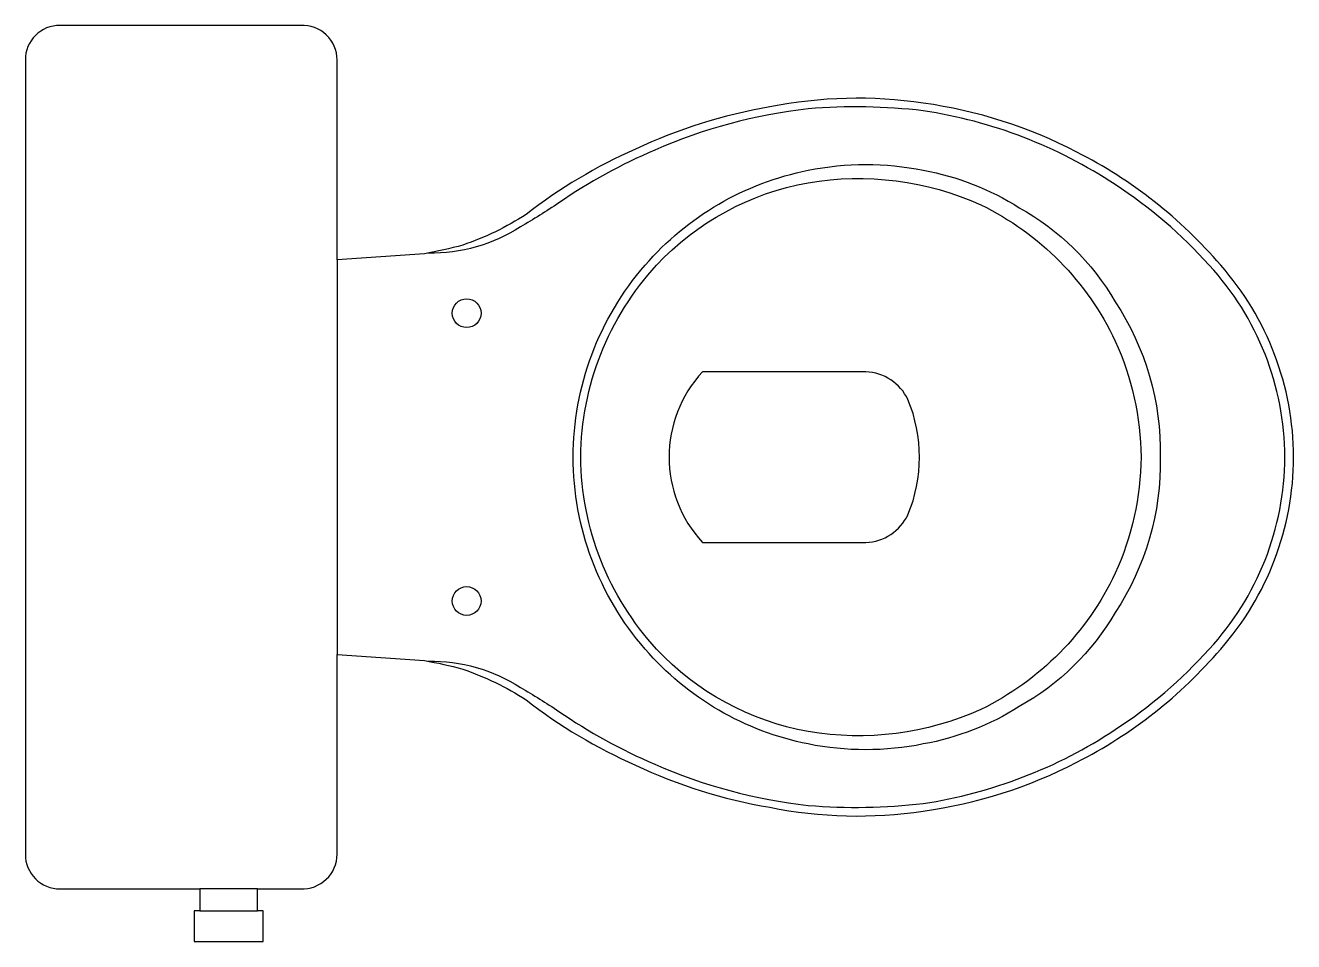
# Model space of a CAD drawing. Header units: millimetres. Extents: x 303.128 to 303.789, y 225.399 to 225.877.
import ezdxf

# ---------------------------------------------------------------- set-up
doc = ezdxf.new("R2010")
doc.units = ezdxf.units.MM

msp = doc.modelspace()

# ---------------------------------------------------------------- linework, layer by layer
for points in [[(303.78915, 225.65184, 0.182004), (303.75115, 225.75184, 0.098298), (303.67615, 225.81084, 0.085166), (303.59615, 225.83634, 0.08648), (303.51615, 225.83434, 0.067868), (303.44615, 225.81234, 0.06199), (303.38915, 225.77834, -0.060779), (303.35615, 225.76234, -0.023796), (303.33615, 225.75784), (303.29065, 225.75461), (303.29065, 225.85884, 0.424217), (303.27165, 225.87684), (303.24915, 225.87684), (303.21915, 225.87684), (303.14615, 225.87684, 0.418036), (303.12815, 225.85886), (303.12815, 225.65184), (303.12815, 225.44482, 0.418036), (303.14615, 225.42684), (303.21915, 225.42684), (303.21915, 225.41534), (303.21615, 225.41534), (303.21615, 225.39934), (303.23415, 225.39934), (303.25215, 225.39934), (303.25215, 225.41534), (303.24915, 225.41534), (303.24915, 225.42684), (303.27165, 225.42684, 0.424217), (303.29065, 225.44484), (303.29065, 225.54906), (303.33615, 225.54584, -0.023796), (303.35615, 225.54134, -0.060779), (303.38915, 225.52534, 0.06199), (303.44615, 225.49134, 0.067868), (303.51615, 225.46934, 0.08648), (303.59615, 225.46734, 0.085166), (303.67615, 225.49284, 0.098298), (303.75115, 225.55184, 0.182004)], [(303.41365, 225.65184, -0.18052), (303.45115, 225.75184, -0.167158), (303.53615, 225.80134, -0.1), (303.59615, 225.80134, -0.096291), (303.64615, 225.78184, -0.13332), (303.69615, 225.73284, -0.150886), (303.71965, 225.65184, -0.150886), (303.69615, 225.57084, -0.13332), (303.64615, 225.52184, -0.096291), (303.59615, 225.50234, -0.1), (303.53615, 225.50234, -0.167158), (303.45115, 225.55184, -0.18052)], [(303.41765, 225.65184, -0.186957), (303.45715, 225.75184, -0.162455), (303.53615, 225.79484, -0.149476), (303.62615, 225.78334, -0.171119), (303.69615, 225.71234, -0.104122), (303.70965, 225.65184, -0.104122), (303.69615, 225.59134, -0.171119), (303.62615, 225.52034, -0.149476), (303.53615, 225.50884, -0.162455), (303.45715, 225.55184, -0.186957)], [(303.58815, 225.68184, 0.276984), (303.56615, 225.69634), (303.48115, 225.69634, 0.393258), (303.48115, 225.60734), (303.56615, 225.60734, 0.276984), (303.58815, 225.62184, 0.2)]]:
    msp.add_lwpolyline(points, format="xyb", close=True)
msp.add_lwpolyline([(303.33817, 225.54547, -0.148706), (303.38615, 225.53184, -0.01798), (303.40615, 225.51934, 0.048524), (303.45615, 225.49184, 0.075808), (303.53615, 225.47034, 0.05), (303.59615, 225.47134, 0.109053), (303.69615, 225.50984, 0.065752), (303.74515, 225.55184, 0.186957), (303.78465, 225.65184, 0.186957), (303.74515, 225.75184, 0.065752), (303.69615, 225.79384, 0.109053), (303.59615, 225.83234, 0.05), (303.53615, 225.83334, 0.075808), (303.45615, 225.81184, 0.048524), (303.40615, 225.78434, -0.01798), (303.38615, 225.77184, -0.148706), (303.33817, 225.7582, -0.148706)], format="xyb")
for points in [[(303.29065, 225.75461), (303.29065, 225.65184), (303.29065, 225.54906)], [(303.24915, 225.42684), (303.21915, 225.42684)], [(303.21915, 225.41534), (303.24915, 225.41534)]]:
    msp.add_lwpolyline(points)
for centre in [(303.35815, 225.72684), (303.35815, 225.57684)]:
    msp.add_circle(centre, 0.0075)

doc.saveas('drawing.dxf')
